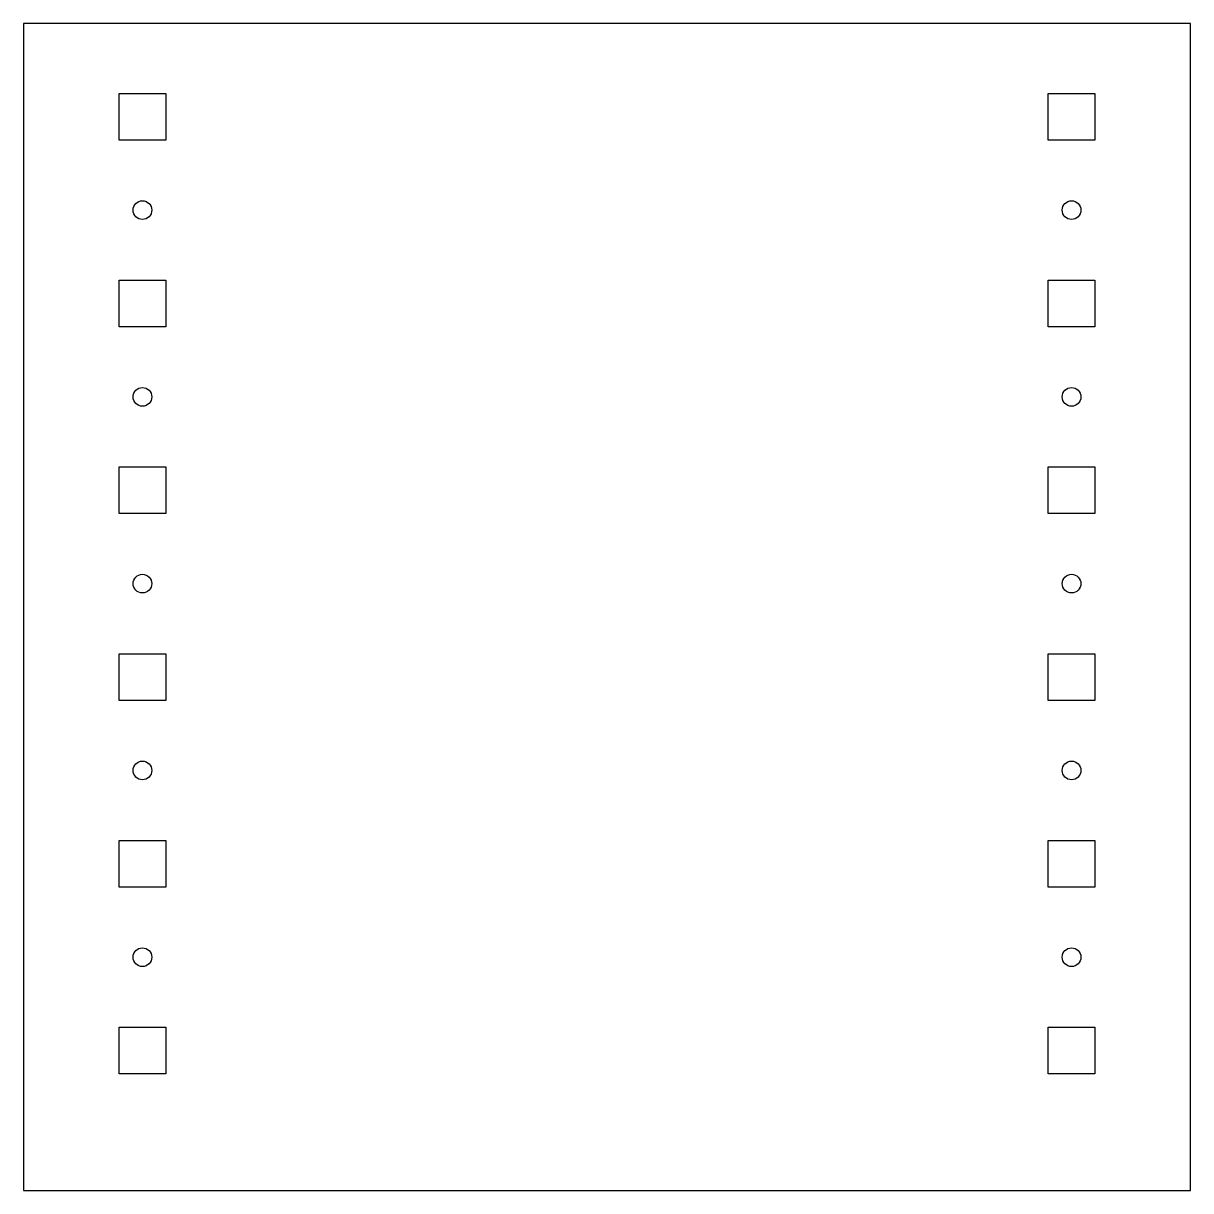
# Model space of a CAD drawing. Header units: millimetres. Extents: x -125 to 125, y -125 to 125.
import ezdxf

# ---------------------------------------------------------------- set-up
doc = ezdxf.new("R2010")
doc.units = ezdxf.units.MM

msp = doc.modelspace()

# ---------------------------------------------------------------- linework, layer by layer
for points in [[(125, -125), (125, 125), (-125, 125), (-125, -125)], [(-104.5, 100), (-104.5, 110), (-94.5, 110), (-94.5, 100)], [(104.5, 110), (104.5, 100), (94.5, 100), (94.5, 110)], [(-104.5, 70), (-94.5, 70), (-94.5, 60), (-104.5, 60)], [(104.5, 70), (104.5, 60), (94.5, 60), (94.5, 70)], [(-104.5, 20), (-104.5, 30), (-94.5, 30), (-94.5, 20)], [(94.5, 30), (104.5, 30), (104.5, 20), (94.5, 20)], [(-104.5, -10), (-94.5, -10), (-94.5, -20), (-104.5, -20)], [(94.5, -10), (104.5, -10), (104.5, -20), (94.5, -20)], [(-104.5, -60), (-104.5, -50), (-94.5, -50), (-94.5, -60)], [(94.5, -60), (94.5, -50), (104.5, -50), (104.5, -60)], [(-104.5, -90), (-94.5, -90), (-94.5, -100), (-104.5, -100)], [(94.5, -90), (104.5, -90), (104.5, -100), (94.5, -100)]]:
    msp.add_lwpolyline(points, close=True)
for centre in [(-99.5, 85), (99.5, 85), (-99.5, 45), (99.5, 45), (-99.5, 5), (99.5, 5), (-99.5, -35), (99.5, -35), (-99.5, -75), (99.5, -75)]:
    msp.add_circle(centre, 2)

doc.saveas('drawing.dxf')
